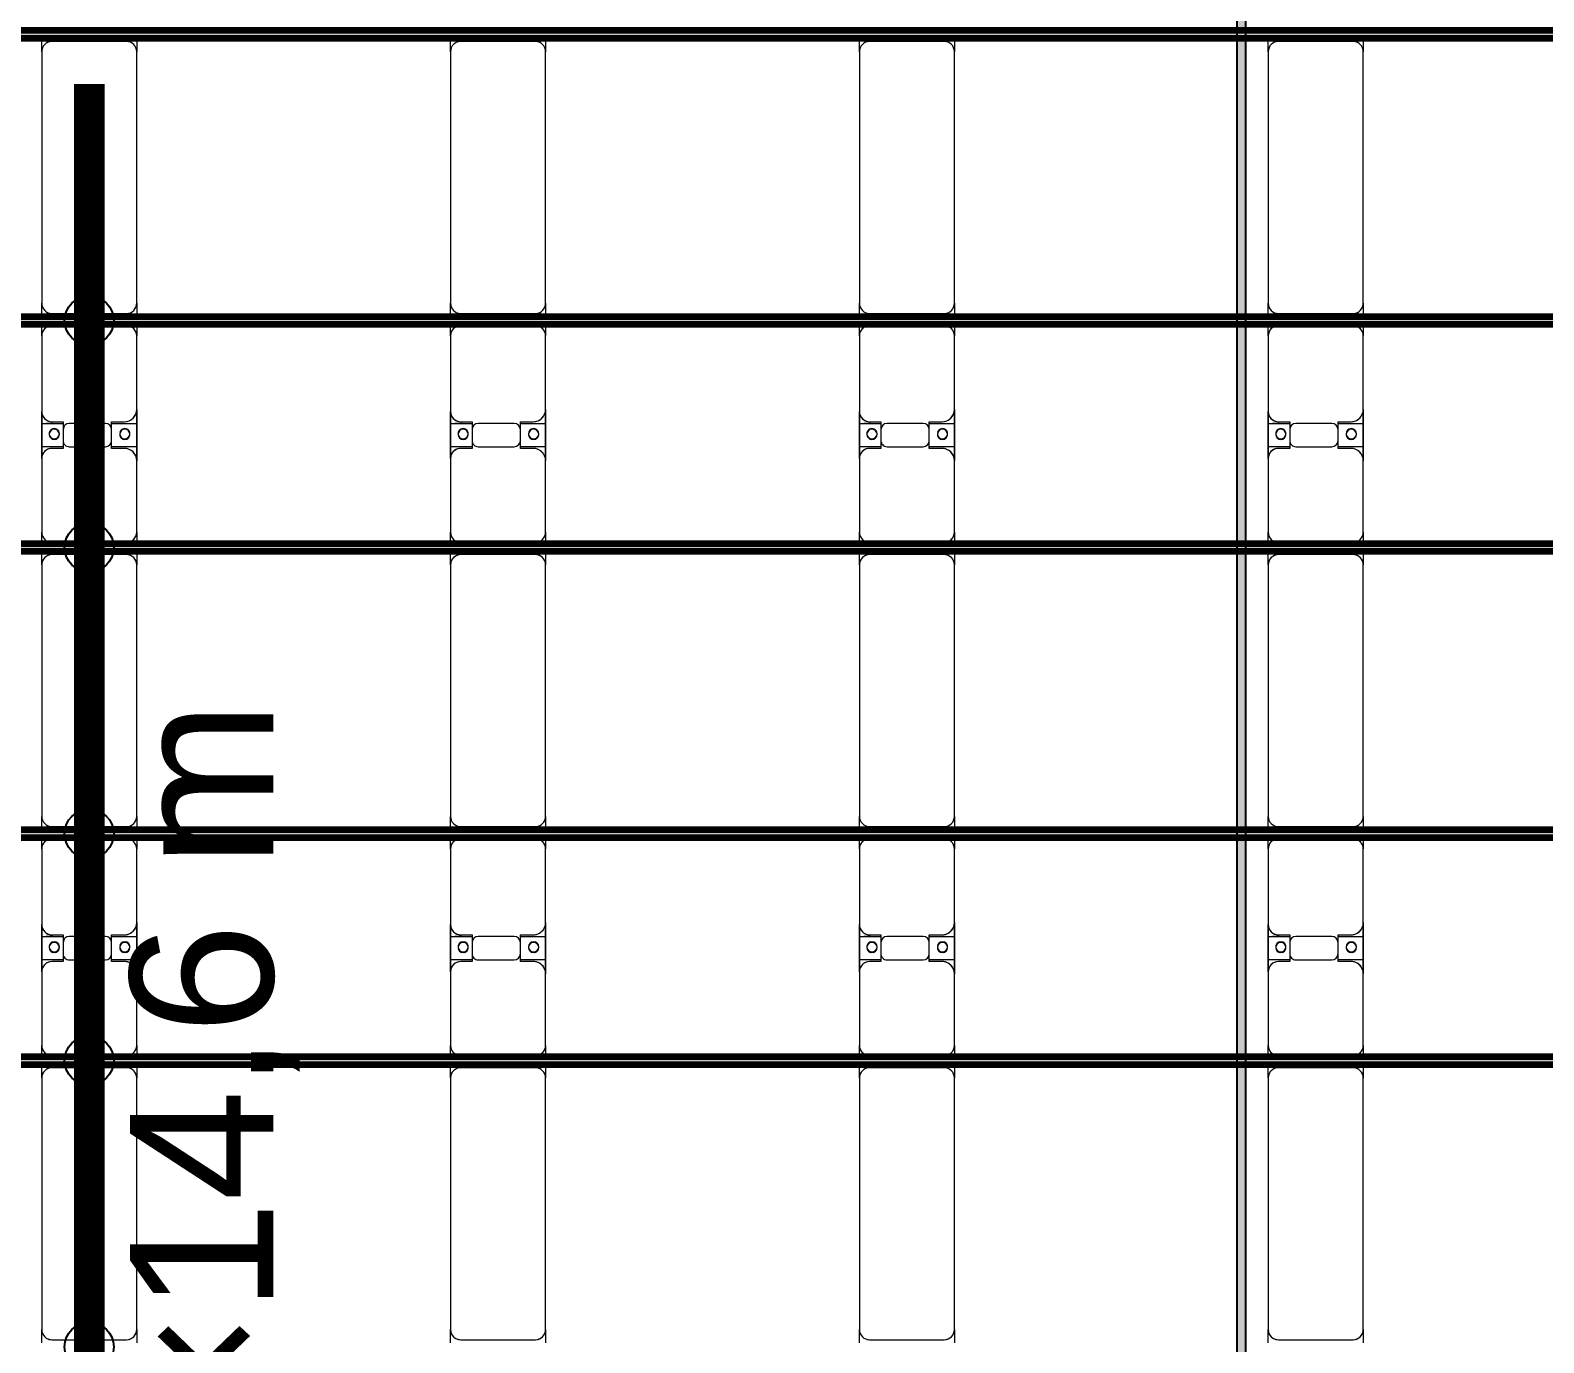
# Model space of a CAD drawing. Header units: millimetres. Extents: x -291190 to 146725, y 19759 to 185158.
# Drawn here: x -277468 to -270064, y 101993 to 108413 of the extents above; entities that cross this region are included whole.
import ezdxf

# ---------------------------------------------------------------- set-up
doc = ezdxf.new("R2010")
doc.units = ezdxf.units.MM
doc.layers.add('A-GENM', color=13, linetype='Continuous', lineweight=9)
doc.layers.add('S-BEAM', color=12, linetype='Continuous', lineweight=9)
doc.layers.add('GC-GHI CHU', color=2, linetype='Continuous')
doc.layers.add('GC-HOP 40x60 GIA CUONG', color=1, linetype='Continuous')
doc.styles.add('GC_VN', font='arial.ttf')

# ---------------------------------------------------------------- blocks, each defined once
blk = doc.blocks.new('Dầm C52 - Dầm C52-73882-KHUNG KẾT CẤU BÈ PIN 4')
at = {"layer": 'S-BEAM', "lineweight": 140}
blk.add_hatch(color=1, dxfattribs=at).paths.add_polyline_path([(-173700.3, 20), (-174539.9, 20), (-174539.9, -20), (174500.8, -20), (174500.8, 20), (-172791.8, 20)])
at = {"layer": 'S-BEAM', "color": 1, "lineweight": 140}
for p, q in [((-174539.9, 20), (174500.8, 20)), ((174500.8, -20), (-174539.9, -20))]:
    blk.add_line(p, q, dxfattribs=at)
blk = doc.blocks.new('Dầm C52 - Dầm C52-V25-KHUNG KẾT CẤU BÈ PIN 4')
at = {"layer": 'S-BEAM', "lineweight": 140}
blk.add_hatch(color=1, dxfattribs=at).paths.add_polyline_path([(-173700.3, 20), (-174539.9, 20), (-174539.9, -20), (174539.9, -20), (174539.9, 20), (-172791.8, 20)])
at = {"layer": 'S-BEAM', "color": 1, "lineweight": 140}
for p, q in [((-174539.9, 20), (174539.9, 20)), ((174539.9, -20), (-174539.9, -20))]:
    blk.add_line(p, q, dxfattribs=at)
blk = doc.blocks.new('Dai phao do pin - DẢI PHAO ĐỠ PIN-V47-KHUNG KẾT CẤU BÈ PIN 4')
at = {"layer": 'A-GENM', "color": 7}
for p, q in [((26924.9, 241.6), (26989.7, 241.6)), ((26924.9, 241.6), (26989.7, 241.6)), ((28220.3, 241.6), (26989.7, 241.6)), ((28220.3, 241.6), (28284.9, 241.6)), ((28220.3, 241.6), (28284.9, 241.6)), ((28324.9, 241.6), (28379.7, 241.6)), ((28324.9, 241.6), (28379.7, 241.6)), ((28739.7, 241.6), (28379.7, 241.6)), ((28739.7, 241.6), (28922.2, 241.6)), ((28922.2, 241.6), (28739.7, 241.6)), ((28807.8, 241.6), (28990.3, 241.6)), ((28807.8, 116.2), (28807.8, 241.6)), ((28990.3, 241.6), (28807.8, 241.6)), ((28922.2, 241.6), (28922.2, 116.2)), ((29340.3, 241.6), (28990.3, 241.6)), ((29340.3, 241.6), (29394.9, 241.6)), ((29340.3, 241.6), (29394.9, 241.6)), ((29434.9, 241.6), (29499.7, 241.6)), ((29434.9, 241.6), (29499.7, 241.6)), ((30730.3, 241.6), (29499.7, 241.6)), ((30730.3, 241.6), (30794.9, 241.6)), ((30730.3, 241.6), (30794.9, 241.6)), ((30834.9, 241.6), (30889.7, 241.6)), ((30834.9, 241.6), (30889.7, 241.6)), ((31249.7, 241.6), (30889.7, 241.6)), ((31249.7, 241.6), (31432.2, 241.6)), ((31432.2, 241.6), (31249.7, 241.6)), ((31317.8, 241.6), (31500.3, 241.6)), ((31317.8, 116.2), (31317.8, 241.6)), ((31500.3, 241.6), (31317.8, 241.6)), ((31432.2, 241.6), (31432.2, 116.2)), ((31850.3, 241.6), (31500.3, 241.6)), ((31850.3, 241.6), (31904.9, 241.6)), ((31850.3, 241.6), (31904.9, 241.6)), ((31944.9, 241.6), (32009.7, 241.6)), ((31944.9, 241.6), (32009.7, 241.6)), ((33240.3, 241.6), (32009.7, 241.6)), ((33240.3, 241.6), (33304.9, 241.6)), ((33240.3, 241.6), (33304.9, 241.6)), ((26939.7, 191.6), (26939.7, -173.4)), ((28270.3, -173.4), (28270.3, 191.6)), ((28329.7, 191.6), (28329.7, -173.4)), ((28799.7, 118.2), (28799.7, 181.6)), ((28930.3, 181.6), (28930.3, 118.2)), ((29390.3, -173.4), (29390.3, 191.6)), ((29449.7, 191.6), (29449.7, -173.4)), ((30780.3, -173.4), (30780.3, 191.6)), ((30839.7, 191.6), (30839.7, -173.4)), ((31309.7, 118.2), (31309.7, 181.6)), ((31440.3, 181.6), (31440.3, 118.2)), ((31900.3, -173.4), (31900.3, 191.6)), ((31959.7, 191.6), (31959.7, -173.4)), ((33290.3, -173.4), (33290.3, 191.6)), ((28892.2, 118.2), (28799.7, 118.2)), ((28807.8, 88.2), (28807.8, -88.2)), ((28930.3, 118.2), (28837.8, 118.2)), ((28922.2, -88.2), (28922.2, 88.2)), ((31402.2, 118.2), (31309.7, 118.2)), ((31317.8, 88.2), (31317.8, -88.2)), ((31440.3, 118.2), (31347.8, 118.2)), ((31432.2, -88.2), (31432.2, 88.2)), ((28799.7, -173.4), (28799.7, -118.2)), ((28799.7, -118.2), (28892.2, -118.2)), ((28807.8, -223.4), (28807.8, -116.2)), ((28837.8, -118.2), (28930.3, -118.2)), ((28922.2, -116.2), (28922.2, -223.4)), ((28930.3, -118.2), (28930.3, -173.4)), ((31309.7, -173.4), (31309.7, -118.2)), ((31309.7, -118.2), (31402.2, -118.2)), ((31317.8, -223.4), (31317.8, -116.2)), ((31347.8, -118.2), (31440.3, -118.2)), ((31432.2, -116.2), (31432.2, -223.4)), ((31440.3, -118.2), (31440.3, -173.4)), ((28807.8, -169.2), (28807.8, -202)), ((31317.8, -169.2), (31317.8, -202)), ((26989.7, -223.4), (26924.9, -223.4)), ((26989.7, -223.4), (26924.9, -223.4)), ((26989.7, -223.4), (28220.3, -223.4)), ((28284.9, -223.4), (28220.3, -223.4)), ((28284.9, -223.4), (28220.3, -223.4)), ((28379.7, -223.4), (28324.9, -223.4)), ((28379.7, -223.4), (28324.9, -223.4)), ((28379.7, -223.4), (28749.7, -223.4)), ((28922.2, -223.4), (28749.7, -223.4)), ((28749.7, -223.4), (28922.2, -223.4)), ((28980.3, -223.4), (28807.8, -223.4)), ((28807.8, -223.4), (28980.3, -223.4)), ((28980.3, -223.4), (29340.3, -223.4)), ((29394.9, -223.4), (29340.3, -223.4)), ((29394.9, -223.4), (29340.3, -223.4)), ((29499.7, -223.4), (29434.9, -223.4)), ((29499.7, -223.4), (29434.9, -223.4)), ((29499.7, -223.4), (30730.3, -223.4)), ((30794.9, -223.4), (30730.3, -223.4)), ((30794.9, -223.4), (30730.3, -223.4)), ((30889.7, -223.4), (30834.9, -223.4)), ((30889.7, -223.4), (30834.9, -223.4)), ((30889.7, -223.4), (31259.7, -223.4)), ((31432.2, -223.4), (31259.7, -223.4)), ((31259.7, -223.4), (31432.2, -223.4)), ((31490.3, -223.4), (31317.8, -223.4)), ((31317.8, -223.4), (31490.3, -223.4)), ((31490.3, -223.4), (31850.3, -223.4)), ((31904.9, -223.4), (31850.3, -223.4)), ((31904.9, -223.4), (31850.3, -223.4)), ((32009.7, -223.4), (31944.9, -223.4)), ((32009.7, -223.4), (31944.9, -223.4)), ((32009.7, -223.4), (33240.3, -223.4)), ((33304.9, -223.4), (33240.3, -223.4)), ((33304.9, -223.4), (33240.3, -223.4))]:
    blk.add_line(p, q, dxfattribs=at)
for centre, radius, start, end in [((26989.7, 191.6), 50, 90, 180), ((26989.7, 191.6), 50, 105, 120), ((28220.3, 191.6), 50, 360, 90), ((28220.3, 191.6), 50, 60, 90), ((28379.7, 191.6), 50, 90, 180), ((28379.7, 191.6), 50, 105, 180), ((28739.7, 181.6), 60, 360, 90), ((28739.7, 181.6), 60, 45, 60), ((28739.7, 181.6), 60, 360, 60), ((28739.7, 181.6), 60, 45, 60), ((28990.3, 181.6), 60, 90, 180), ((28990.3, 181.6), 60, 120, 180), ((29340.3, 191.6), 50, 360, 90), ((29340.3, 191.6), 50, 360, 75), ((29499.7, 191.6), 50, 90, 180), ((29499.7, 191.6), 50, 105, 120), ((30730.3, 191.6), 50, 360, 90), ((30730.3, 191.6), 50, 60, 90), ((30889.7, 191.6), 50, 90, 180), ((30889.7, 191.6), 50, 105, 180), ((31249.7, 181.6), 60, 360, 90), ((31249.7, 181.6), 60, 45, 60), ((31249.7, 181.6), 60, 360, 60), ((31249.7, 181.6), 60, 45, 60), ((31500.3, 181.6), 60, 90, 180), ((31500.3, 181.6), 60, 120, 180), ((31850.3, 191.6), 50, 360, 90), ((31850.3, 191.6), 50, 360, 75), ((32009.7, 191.6), 50, 90, 180), ((32009.7, 191.6), 50, 105, 120), ((33240.3, 191.6), 50, 360, 90), ((33240.3, 191.6), 50, 60, 90), ((26989.7, 191.6), 50, 150, 180), ((28220.3, 191.6), 50, 15, 30), ((28858.6, 183.2), 25, 0, 180), ((28858.6, 183.2), 25, 180, 0), ((28858.6, 183.2), 25, 360, 165), ((28861.4, 183.2), 25, 0, 180), ((28861.4, 183.2), 25, 90, 180), ((28861.4, 183.2), 25, 180, 0), ((28861.4, 183.2), 25, 180, 270), ((28858.6, 183.2), 25, 210, 255), ((28858.6, 183.2), 25, 270, 360), ((28861.4, 183.2), 25, 15, 75), ((28861.4, 183.2), 25, 285, 330), ((29499.7, 191.6), 50, 150, 180), ((30730.3, 191.6), 50, 15, 30), ((31368.6, 183.2), 25, 0, 180), ((31368.6, 183.2), 25, 180, 0), ((31368.6, 183.2), 25, 360, 165), ((31371.4, 183.2), 25, 0, 180), ((31371.4, 183.2), 25, 90, 180), ((31371.4, 183.2), 25, 180, 0), ((31371.4, 183.2), 25, 180, 270), ((31368.6, 183.2), 25, 210, 255), ((31368.6, 183.2), 25, 270, 360), ((31371.4, 183.2), 25, 15, 75), ((31371.4, 183.2), 25, 285, 330), ((32009.7, 191.6), 50, 150, 180), ((33240.3, 191.6), 50, 15, 30), ((28837.8, 88.2), 30, 90, 180), ((28892.2, 88.2), 30, 360, 90), ((31347.8, 88.2), 30, 90, 180), ((31402.2, 88.2), 30, 360, 90), ((28837.8, -88.2), 30, 180, 270), ((28858.6, -161.8), 25, 0, 180), ((28858.6, -161.8), 25, 105, 165), ((28861.4, -161.8), 25, 0, 180), ((28861.4, -161.8), 25, 105, 180), ((28858.6, -161.8), 25, 360, 75), ((28861.4, -161.8), 25, 15, 75), ((28892.2, -88.2), 30, 270, 360), ((31347.8, -88.2), 30, 180, 270), ((31368.6, -161.8), 25, 0, 180), ((31368.6, -161.8), 25, 105, 165), ((31371.4, -161.8), 25, 0, 180), ((31371.4, -161.8), 25, 105, 180), ((31368.6, -161.8), 25, 360, 75), ((31371.4, -161.8), 25, 15, 75), ((31402.2, -88.2), 30, 270, 360), ((26989.7, -173.4), 50, 180, 270), ((26989.7, -173.4), 50, 180, 210), ((26989.7, -173.4), 50, 240, 270), ((28220.3, -173.4), 50, 270, 360), ((28220.3, -173.4), 50, 285, 300), ((28220.3, -173.4), 50, 330, 360), ((28379.7, -173.4), 50, 180, 270), ((28379.7, -173.4), 50, 180, 255), ((28749.7, -173.4), 50, 270, 360), ((28749.7, -173.4), 50, 285, 360), ((28749.7, -173.4), 50, 315, 360), ((28749.7, -173.4), 50, 315, 360), ((28858.6, -161.8), 25, 180, 0), ((28858.6, -161.8), 25, 195, 360), ((28861.4, -161.8), 25, 180, 0), ((28861.4, -161.8), 25, 180, 270), ((28861.4, -161.8), 25, 285, 345), ((28980.3, -173.4), 50, 180, 270), ((28980.3, -173.4), 50, 180, 255), ((28980.3, -173.4), 50, 210, 225), ((28980.3, -173.4), 50, 210, 225), ((29340.3, -173.4), 50, 270, 360), ((29340.3, -173.4), 50, 285, 360), ((29499.7, -173.4), 50, 180, 270), ((29499.7, -173.4), 50, 180, 210), ((29499.7, -173.4), 50, 240, 270), ((30730.3, -173.4), 50, 270, 360), ((30730.3, -173.4), 50, 285, 300), ((30730.3, -173.4), 50, 330, 360), ((30889.7, -173.4), 50, 180, 270), ((30889.7, -173.4), 50, 180, 255), ((31259.7, -173.4), 50, 270, 360), ((31259.7, -173.4), 50, 285, 360), ((31259.7, -173.4), 50, 315, 0), ((31259.7, -173.4), 50, 315, 0), ((31368.6, -161.8), 25, 180, 0), ((31368.6, -161.8), 25, 195, 360), ((31371.4, -161.8), 25, 180, 0), ((31371.4, -161.8), 25, 180, 270), ((31371.4, -161.8), 25, 285, 345), ((31490.3, -173.4), 50, 180, 270), ((31490.3, -173.4), 50, 180, 255), ((31490.3, -173.4), 50, 210, 225), ((31490.3, -173.4), 50, 210, 225), ((31850.3, -173.4), 50, 270, 360), ((31850.3, -173.4), 50, 285, 360), ((32009.7, -173.4), 50, 180, 270), ((32009.7, -173.4), 50, 180, 210), ((32009.7, -173.4), 50, 240, 270), ((33240.3, -173.4), 50, 270, 360), ((33240.3, -173.4), 50, 285, 300), ((33240.3, -173.4), 50, 330, 360)]:
    blk.add_arc(centre, radius, start, end, dxfattribs=at)
blk = doc.blocks.new('Dai phao do pin - DẢI PHAO ĐỠ PIN-V52-KHUNG KẾT CẤU BÈ PIN 4')
at = {"layer": 'A-GENM', "color": 7}
for p, q in [((26924.9, 241.6), (26989.7, 241.6)), ((26924.9, 241.6), (26989.7, 241.6)), ((28220.3, 241.6), (26989.7, 241.6)), ((28220.3, 241.6), (28284.9, 241.6)), ((28220.3, 241.6), (28284.9, 241.6)), ((28324.9, 241.6), (28379.7, 241.6)), ((28324.9, 241.6), (28379.7, 241.6)), ((28739.7, 241.6), (28379.7, 241.6)), ((28739.7, 241.6), (28922.2, 241.6)), ((28922.2, 241.6), (28739.7, 241.6)), ((28807.8, 241.6), (28990.3, 241.6)), ((28807.8, 116.2), (28807.8, 241.6)), ((28990.3, 241.6), (28807.8, 241.6)), ((28922.2, 241.6), (28922.2, 116.2)), ((29340.3, 241.6), (28990.3, 241.6)), ((29340.3, 241.6), (29394.9, 241.6)), ((29340.3, 241.6), (29394.9, 241.6)), ((29434.9, 241.6), (29499.7, 241.6)), ((29434.9, 241.6), (29499.7, 241.6)), ((30730.3, 241.6), (29499.7, 241.6)), ((30730.3, 241.6), (30794.9, 241.6)), ((30730.3, 241.6), (30794.9, 241.6)), ((30834.9, 241.6), (30889.7, 241.6)), ((30834.9, 241.6), (30889.7, 241.6)), ((31249.7, 241.6), (30889.7, 241.6)), ((31249.7, 241.6), (31432.2, 241.6)), ((31432.2, 241.6), (31249.7, 241.6)), ((31317.8, 241.6), (31500.3, 241.6)), ((31317.8, 116.2), (31317.8, 241.6)), ((31500.3, 241.6), (31317.8, 241.6)), ((31432.2, 241.6), (31432.2, 116.2)), ((31850.3, 241.6), (31500.3, 241.6)), ((31850.3, 241.6), (31904.9, 241.6)), ((31850.3, 241.6), (31904.9, 241.6)), ((31944.9, 241.6), (32009.7, 241.6)), ((31944.9, 241.6), (32009.7, 241.6)), ((33240.3, 241.6), (32009.7, 241.6)), ((33240.3, 241.6), (33304.9, 241.6)), ((33240.3, 241.6), (33304.9, 241.6)), ((26939.7, 191.6), (26939.7, -173.4)), ((28270.3, -173.4), (28270.3, 191.6)), ((28329.7, 191.6), (28329.7, -173.4)), ((28799.7, 118.2), (28799.7, 181.6)), ((28930.3, 181.6), (28930.3, 118.2)), ((29390.3, -173.4), (29390.3, 191.6)), ((29449.7, 191.6), (29449.7, -173.4)), ((30780.3, -173.4), (30780.3, 191.6)), ((30839.7, 191.6), (30839.7, -173.4)), ((31309.7, 118.2), (31309.7, 181.6)), ((31440.3, 181.6), (31440.3, 118.2)), ((31900.3, -173.4), (31900.3, 191.6)), ((31959.7, 191.6), (31959.7, -173.4)), ((33290.3, -173.4), (33290.3, 191.6)), ((28892.2, 118.2), (28799.7, 118.2)), ((28807.8, 88.2), (28807.8, -88.2)), ((28930.3, 118.2), (28837.8, 118.2)), ((28922.2, -88.2), (28922.2, 88.2)), ((31402.2, 118.2), (31309.7, 118.2)), ((31317.8, 88.2), (31317.8, -88.2)), ((31440.3, 118.2), (31347.8, 118.2)), ((31432.2, -88.2), (31432.2, 88.2)), ((28799.7, -173.4), (28799.7, -118.2)), ((28799.7, -118.2), (28892.2, -118.2)), ((28807.8, -223.4), (28807.8, -116.2)), ((28837.8, -118.2), (28930.3, -118.2)), ((28922.2, -116.2), (28922.2, -223.4)), ((28930.3, -118.2), (28930.3, -173.4)), ((31309.7, -173.4), (31309.7, -118.2)), ((31309.7, -118.2), (31402.2, -118.2)), ((31317.8, -223.4), (31317.8, -116.2)), ((31347.8, -118.2), (31440.3, -118.2)), ((31432.2, -116.2), (31432.2, -223.4)), ((31440.3, -118.2), (31440.3, -173.4)), ((28807.8, -169.2), (28807.8, -202)), ((31317.8, -169.2), (31317.8, -202)), ((26989.7, -223.4), (26924.9, -223.4)), ((26989.7, -223.4), (26924.9, -223.4)), ((26989.7, -223.4), (28220.3, -223.4)), ((28284.9, -223.4), (28220.3, -223.4)), ((28284.9, -223.4), (28220.3, -223.4)), ((28379.7, -223.4), (28324.9, -223.4)), ((28379.7, -223.4), (28324.9, -223.4)), ((28379.7, -223.4), (28749.7, -223.4)), ((28922.2, -223.4), (28749.7, -223.4)), ((28749.7, -223.4), (28922.2, -223.4)), ((28980.3, -223.4), (28807.8, -223.4)), ((28807.8, -223.4), (28980.3, -223.4)), ((28980.3, -223.4), (29340.3, -223.4)), ((29394.9, -223.4), (29340.3, -223.4)), ((29394.9, -223.4), (29340.3, -223.4)), ((29499.7, -223.4), (29434.9, -223.4)), ((29499.7, -223.4), (29434.9, -223.4)), ((29499.7, -223.4), (30730.3, -223.4)), ((30794.9, -223.4), (30730.3, -223.4)), ((30794.9, -223.4), (30730.3, -223.4)), ((30889.7, -223.4), (30834.9, -223.4)), ((30889.7, -223.4), (30834.9, -223.4)), ((30889.7, -223.4), (31259.7, -223.4)), ((31432.2, -223.4), (31259.7, -223.4)), ((31259.7, -223.4), (31432.2, -223.4)), ((31490.3, -223.4), (31317.8, -223.4)), ((31317.8, -223.4), (31490.3, -223.4)), ((31490.3, -223.4), (31850.3, -223.4)), ((31904.9, -223.4), (31850.3, -223.4)), ((31904.9, -223.4), (31850.3, -223.4)), ((32009.7, -223.4), (31944.9, -223.4)), ((32009.7, -223.4), (31944.9, -223.4)), ((32009.7, -223.4), (33240.3, -223.4)), ((33304.9, -223.4), (33240.3, -223.4)), ((33304.9, -223.4), (33240.3, -223.4))]:
    blk.add_line(p, q, dxfattribs=at)
for centre, radius, start, end in [((26989.7, 191.6), 50, 90, 180), ((26989.7, 191.6), 50, 105, 120), ((28220.3, 191.6), 50, 360, 90), ((28220.3, 191.6), 50, 60, 90), ((28379.7, 191.6), 50, 90, 180), ((28379.7, 191.6), 50, 105, 180), ((28739.7, 181.6), 60, 360, 90), ((28739.7, 181.6), 60, 45, 60), ((28739.7, 181.6), 60, 360, 60), ((28739.7, 181.6), 60, 45, 60), ((28990.3, 181.6), 60, 90, 180), ((28990.3, 181.6), 60, 120, 180), ((29340.3, 191.6), 50, 360, 90), ((29340.3, 191.6), 50, 360, 75), ((29499.7, 191.6), 50, 90, 180), ((29499.7, 191.6), 50, 105, 120), ((30730.3, 191.6), 50, 360, 90), ((30730.3, 191.6), 50, 60, 90), ((30889.7, 191.6), 50, 90, 180), ((30889.7, 191.6), 50, 105, 180), ((31249.7, 181.6), 60, 360, 90), ((31249.7, 181.6), 60, 45, 60), ((31249.7, 181.6), 60, 360, 60), ((31249.7, 181.6), 60, 45, 60), ((31500.3, 181.6), 60, 90, 180), ((31500.3, 181.6), 60, 120, 180), ((31850.3, 191.6), 50, 360, 90), ((31850.3, 191.6), 50, 360, 75), ((32009.7, 191.6), 50, 90, 180), ((32009.7, 191.6), 50, 105, 120), ((33240.3, 191.6), 50, 360, 90), ((33240.3, 191.6), 50, 60, 90), ((26989.7, 191.6), 50, 150, 180), ((28220.3, 191.6), 50, 15, 30), ((28858.6, 183.2), 25, 0, 180), ((28858.6, 183.2), 25, 180, 0), ((28858.6, 183.2), 25, 360, 165), ((28861.4, 183.2), 25, 0, 180), ((28861.4, 183.2), 25, 90, 180), ((28861.4, 183.2), 25, 180, 0), ((28861.4, 183.2), 25, 180, 270), ((28858.6, 183.2), 25, 210, 255), ((28858.6, 183.2), 25, 270, 360), ((28861.4, 183.2), 25, 15, 75), ((28861.4, 183.2), 25, 285, 330), ((29499.7, 191.6), 50, 150, 180), ((30730.3, 191.6), 50, 15, 30), ((31368.6, 183.2), 25, 0, 180), ((31368.6, 183.2), 25, 180, 0), ((31368.6, 183.2), 25, 360, 165), ((31371.4, 183.2), 25, 0, 180), ((31371.4, 183.2), 25, 90, 180), ((31371.4, 183.2), 25, 180, 0), ((31371.4, 183.2), 25, 180, 270), ((31368.6, 183.2), 25, 210, 255), ((31368.6, 183.2), 25, 270, 360), ((31371.4, 183.2), 25, 15, 75), ((31371.4, 183.2), 25, 285, 330), ((32009.7, 191.6), 50, 150, 180), ((33240.3, 191.6), 50, 15, 30), ((28837.8, 88.2), 30, 90, 180), ((28892.2, 88.2), 30, 360, 90), ((31347.8, 88.2), 30, 90, 180), ((31402.2, 88.2), 30, 360, 90), ((28837.8, -88.2), 30, 180, 270), ((28858.6, -161.8), 25, 0, 180), ((28858.6, -161.8), 25, 105, 165), ((28861.4, -161.8), 25, 0, 180), ((28861.4, -161.8), 25, 105, 180), ((28858.6, -161.8), 25, 360, 75), ((28861.4, -161.8), 25, 15, 75), ((28892.2, -88.2), 30, 270, 360), ((31347.8, -88.2), 30, 180, 270), ((31368.6, -161.8), 25, 0, 180), ((31368.6, -161.8), 25, 105, 165), ((31371.4, -161.8), 25, 0, 180), ((31371.4, -161.8), 25, 105, 180), ((31368.6, -161.8), 25, 360, 75), ((31371.4, -161.8), 25, 15, 75), ((31402.2, -88.2), 30, 270, 360), ((26989.7, -173.4), 50, 180, 270), ((26989.7, -173.4), 50, 180, 195), ((26989.7, -173.4), 50, 240, 270), ((28220.3, -173.4), 50, 270, 360), ((28220.3, -173.4), 50, 285, 300), ((28220.3, -173.4), 50, 345, 360), ((28379.7, -173.4), 50, 180, 270), ((28379.7, -173.4), 50, 180, 255), ((28749.7, -173.4), 50, 270, 360), ((28749.7, -173.4), 50, 285, 360), ((28749.7, -173.4), 50, 315, 360), ((28749.7, -173.4), 50, 315, 360), ((28858.6, -161.8), 25, 180, 0), ((28858.6, -161.8), 25, 195, 360), ((28861.4, -161.8), 25, 180, 0), ((28861.4, -161.8), 25, 180, 270), ((28861.4, -161.8), 25, 285, 345), ((28980.3, -173.4), 50, 180, 270), ((28980.3, -173.4), 50, 180, 255), ((28980.3, -173.4), 50, 210, 225), ((28980.3, -173.4), 50, 210, 225), ((29340.3, -173.4), 50, 270, 360), ((29340.3, -173.4), 50, 285, 360), ((29499.7, -173.4), 50, 180, 270), ((29499.7, -173.4), 50, 180, 195), ((29499.7, -173.4), 50, 240, 270), ((30730.3, -173.4), 50, 270, 360), ((30730.3, -173.4), 50, 285, 300), ((30730.3, -173.4), 50, 345, 360), ((30889.7, -173.4), 50, 180, 270), ((30889.7, -173.4), 50, 180, 255), ((31259.7, -173.4), 50, 270, 360), ((31259.7, -173.4), 50, 285, 360), ((31259.7, -173.4), 50, 315, 0), ((31259.7, -173.4), 50, 315, 0), ((31368.6, -161.8), 25, 180, 0), ((31368.6, -161.8), 25, 195, 360), ((31371.4, -161.8), 25, 180, 0), ((31371.4, -161.8), 25, 180, 270), ((31371.4, -161.8), 25, 285, 345), ((31490.3, -173.4), 50, 180, 270), ((31490.3, -173.4), 50, 180, 255), ((31490.3, -173.4), 50, 210, 225), ((31490.3, -173.4), 50, 210, 225), ((31850.3, -173.4), 50, 270, 360), ((31850.3, -173.4), 50, 285, 360), ((32009.7, -173.4), 50, 180, 270), ((32009.7, -173.4), 50, 180, 195), ((32009.7, -173.4), 50, 240, 270), ((33240.3, -173.4), 50, 270, 360), ((33240.3, -173.4), 50, 285, 300), ((33240.3, -173.4), 50, 345, 360)]:
    blk.add_arc(centre, radius, start, end, dxfattribs=at)
blk = doc.blocks.new('Dai phao do pin - DẢI PHAO ĐỠ PIN-V53-KHUNG KẾT CẤU BÈ PIN 4')
at = {"layer": 'A-GENM', "color": 7}
for p, q in [((26924.9, 241.6), (26989.7, 241.6)), ((26924.9, 241.6), (26989.7, 241.6)), ((28220.3, 241.6), (26989.7, 241.6)), ((28220.3, 241.6), (28284.9, 241.6)), ((28220.3, 241.6), (28284.9, 241.6)), ((28324.9, 241.6), (28379.7, 241.6)), ((28324.9, 241.6), (28379.7, 241.6)), ((28739.7, 241.6), (28379.7, 241.6)), ((28739.7, 241.6), (28922.2, 241.6)), ((28922.2, 241.6), (28739.7, 241.6)), ((28807.8, 241.6), (28990.3, 241.6)), ((28807.8, 116.2), (28807.8, 241.6)), ((28990.3, 241.6), (28807.8, 241.6)), ((28922.2, 241.6), (28922.2, 116.2)), ((29340.3, 241.6), (28990.3, 241.6)), ((29340.3, 241.6), (29394.9, 241.6)), ((29340.3, 241.6), (29394.9, 241.6)), ((29434.9, 241.6), (29499.7, 241.6)), ((29434.9, 241.6), (29499.7, 241.6)), ((30730.3, 241.6), (29499.7, 241.6)), ((30730.3, 241.6), (30794.9, 241.6)), ((30730.3, 241.6), (30794.9, 241.6)), ((30834.9, 241.6), (30889.7, 241.6)), ((30834.9, 241.6), (30889.7, 241.6)), ((31249.7, 241.6), (30889.7, 241.6)), ((31249.7, 241.6), (31432.2, 241.6)), ((31432.2, 241.6), (31249.7, 241.6)), ((31317.8, 241.6), (31500.3, 241.6)), ((31317.8, 116.2), (31317.8, 241.6)), ((31500.3, 241.6), (31317.8, 241.6)), ((31432.2, 241.6), (31432.2, 116.2)), ((31850.3, 241.6), (31500.3, 241.6)), ((31850.3, 241.6), (31904.9, 241.6)), ((31850.3, 241.6), (31904.9, 241.6)), ((31944.9, 241.6), (32009.7, 241.6)), ((31944.9, 241.6), (32009.7, 241.6)), ((33240.3, 241.6), (32009.7, 241.6)), ((33240.3, 241.6), (33304.9, 241.6)), ((33240.3, 241.6), (33304.9, 241.6)), ((26939.7, 191.6), (26939.7, -173.4)), ((28270.3, -173.4), (28270.3, 191.6)), ((28329.7, 191.6), (28329.7, -173.4)), ((28799.7, 118.2), (28799.7, 181.6)), ((28930.3, 181.6), (28930.3, 118.2)), ((29390.3, -173.4), (29390.3, 191.6)), ((29449.7, 191.6), (29449.7, -173.4)), ((30780.3, -173.4), (30780.3, 191.6)), ((30839.7, 191.6), (30839.7, -173.4)), ((31309.7, 118.2), (31309.7, 181.6)), ((31440.3, 181.6), (31440.3, 118.2)), ((31900.3, -173.4), (31900.3, 191.6)), ((31959.7, 191.6), (31959.7, -173.4)), ((33290.3, -173.4), (33290.3, 191.6)), ((28892.2, 118.2), (28799.7, 118.2)), ((28807.8, 88.2), (28807.8, -88.2)), ((28930.3, 118.2), (28837.8, 118.2)), ((28922.2, -88.2), (28922.2, 88.2)), ((31402.2, 118.2), (31309.7, 118.2)), ((31317.8, 88.2), (31317.8, -88.2)), ((31440.3, 118.2), (31347.8, 118.2)), ((31432.2, -88.2), (31432.2, 88.2)), ((28799.7, -173.4), (28799.7, -118.2)), ((28799.7, -118.2), (28892.2, -118.2)), ((28807.8, -223.4), (28807.8, -116.2)), ((28837.8, -118.2), (28930.3, -118.2)), ((28922.2, -116.2), (28922.2, -223.4)), ((28930.3, -118.2), (28930.3, -173.4)), ((31309.7, -173.4), (31309.7, -118.2)), ((31309.7, -118.2), (31402.2, -118.2)), ((31317.8, -223.4), (31317.8, -116.2)), ((31347.8, -118.2), (31440.3, -118.2)), ((31432.2, -116.2), (31432.2, -223.4)), ((31440.3, -118.2), (31440.3, -173.4)), ((28807.8, -169.2), (28807.8, -202)), ((31317.8, -169.2), (31317.8, -202)), ((26989.7, -223.4), (26924.9, -223.4)), ((26989.7, -223.4), (26924.9, -223.4)), ((26989.7, -223.4), (28220.3, -223.4)), ((28284.9, -223.4), (28220.3, -223.4)), ((28284.9, -223.4), (28220.3, -223.4)), ((28379.7, -223.4), (28324.9, -223.4)), ((28379.7, -223.4), (28324.9, -223.4)), ((28379.7, -223.4), (28749.7, -223.4)), ((28922.2, -223.4), (28749.7, -223.4)), ((28749.7, -223.4), (28922.2, -223.4)), ((28980.3, -223.4), (28807.8, -223.4)), ((28807.8, -223.4), (28980.3, -223.4)), ((28980.3, -223.4), (29340.3, -223.4)), ((29394.9, -223.4), (29340.3, -223.4)), ((29394.9, -223.4), (29340.3, -223.4)), ((29499.7, -223.4), (29434.9, -223.4)), ((29499.7, -223.4), (29434.9, -223.4)), ((29499.7, -223.4), (30730.3, -223.4)), ((30794.9, -223.4), (30730.3, -223.4)), ((30794.9, -223.4), (30730.3, -223.4)), ((30889.7, -223.4), (30834.9, -223.4)), ((30889.7, -223.4), (30834.9, -223.4)), ((30889.7, -223.4), (31259.7, -223.4)), ((31432.2, -223.4), (31259.7, -223.4)), ((31259.7, -223.4), (31432.2, -223.4)), ((31490.3, -223.4), (31317.8, -223.4)), ((31317.8, -223.4), (31490.3, -223.4)), ((31490.3, -223.4), (31850.3, -223.4)), ((31904.9, -223.4), (31850.3, -223.4)), ((31904.9, -223.4), (31850.3, -223.4)), ((32009.7, -223.4), (31944.9, -223.4)), ((32009.7, -223.4), (31944.9, -223.4)), ((32009.7, -223.4), (33240.3, -223.4)), ((33304.9, -223.4), (33240.3, -223.4)), ((33304.9, -223.4), (33240.3, -223.4))]:
    blk.add_line(p, q, dxfattribs=at)
for centre, radius, start, end in [((26989.7, 191.6), 50, 90, 180), ((26989.7, 191.6), 50, 105, 120), ((28220.3, 191.6), 50, 360, 90), ((28220.3, 191.6), 50, 60, 90), ((28379.7, 191.6), 50, 90, 180), ((28379.7, 191.6), 50, 105, 180), ((28739.7, 181.6), 60, 360, 90), ((28739.7, 181.6), 60, 45, 60), ((28739.7, 181.6), 60, 360, 60), ((28739.7, 181.6), 60, 45, 60), ((28990.3, 181.6), 60, 90, 180), ((28990.3, 181.6), 60, 120, 180), ((29340.3, 191.6), 50, 360, 90), ((29340.3, 191.6), 50, 360, 75), ((29499.7, 191.6), 50, 90, 180), ((29499.7, 191.6), 50, 105, 120), ((30730.3, 191.6), 50, 360, 90), ((30730.3, 191.6), 50, 60, 90), ((30889.7, 191.6), 50, 90, 180), ((30889.7, 191.6), 50, 105, 180), ((31249.7, 181.6), 60, 360, 90), ((31249.7, 181.6), 60, 45, 60), ((31249.7, 181.6), 60, 360, 60), ((31249.7, 181.6), 60, 45, 60), ((31500.3, 181.6), 60, 90, 180), ((31500.3, 181.6), 60, 120, 180), ((31850.3, 191.6), 50, 360, 90), ((31850.3, 191.6), 50, 360, 75), ((32009.7, 191.6), 50, 90, 180), ((32009.7, 191.6), 50, 105, 120), ((33240.3, 191.6), 50, 360, 90), ((33240.3, 191.6), 50, 60, 90), ((26989.7, 191.6), 50, 150, 180), ((28220.3, 191.6), 50, 15, 30), ((28858.6, 183.2), 25, 0, 180), ((28858.6, 183.2), 25, 180, 0), ((28858.6, 183.2), 25, 360, 165), ((28861.4, 183.2), 25, 0, 180), ((28861.4, 183.2), 25, 90, 180), ((28861.4, 183.2), 25, 180, 0), ((28861.4, 183.2), 25, 180, 270), ((28858.6, 183.2), 25, 210, 255), ((28858.6, 183.2), 25, 270, 360), ((28861.4, 183.2), 25, 15, 75), ((28861.4, 183.2), 25, 285, 330), ((29499.7, 191.6), 50, 150, 180), ((30730.3, 191.6), 50, 15, 30), ((31368.6, 183.2), 25, 0, 180), ((31368.6, 183.2), 25, 180, 0), ((31368.6, 183.2), 25, 360, 165), ((31371.4, 183.2), 25, 0, 180), ((31371.4, 183.2), 25, 90, 180), ((31371.4, 183.2), 25, 180, 0), ((31371.4, 183.2), 25, 180, 270), ((31368.6, 183.2), 25, 210, 255), ((31368.6, 183.2), 25, 270, 360), ((31371.4, 183.2), 25, 15, 75), ((31371.4, 183.2), 25, 285, 330), ((32009.7, 191.6), 50, 150, 180), ((33240.3, 191.6), 50, 15, 30), ((28837.8, 88.2), 30, 90, 180), ((28892.2, 88.2), 30, 360, 90), ((31347.8, 88.2), 30, 90, 180), ((31402.2, 88.2), 30, 360, 90), ((28837.8, -88.2), 30, 180, 270), ((28858.6, -161.8), 25, 0, 180), ((28858.6, -161.8), 25, 105, 165), ((28861.4, -161.8), 25, 0, 180), ((28861.4, -161.8), 25, 105, 180), ((28858.6, -161.8), 25, 360, 75), ((28861.4, -161.8), 25, 15, 75), ((28892.2, -88.2), 30, 270, 360), ((31347.8, -88.2), 30, 180, 270), ((31368.6, -161.8), 25, 0, 180), ((31368.6, -161.8), 25, 105, 165), ((31371.4, -161.8), 25, 0, 180), ((31371.4, -161.8), 25, 105, 180), ((31368.6, -161.8), 25, 360, 75), ((31371.4, -161.8), 25, 15, 75), ((31402.2, -88.2), 30, 270, 360), ((26989.7, -173.4), 50, 180, 270), ((26989.7, -173.4), 50, 180, 210), ((26989.7, -173.4), 50, 240, 270), ((28220.3, -173.4), 50, 270, 360), ((28220.3, -173.4), 50, 285, 300), ((28220.3, -173.4), 50, 330, 360), ((28379.7, -173.4), 50, 180, 270), ((28379.7, -173.4), 50, 180, 255), ((28749.7, -173.4), 50, 270, 360), ((28749.7, -173.4), 50, 285, 360), ((28749.7, -173.4), 50, 315, 360), ((28749.7, -173.4), 50, 315, 360), ((28858.6, -161.8), 25, 180, 0), ((28858.6, -161.8), 25, 195, 360), ((28861.4, -161.8), 25, 180, 0), ((28861.4, -161.8), 25, 180, 270), ((28861.4, -161.8), 25, 285, 345), ((28980.3, -173.4), 50, 180, 270), ((28980.3, -173.4), 50, 180, 255), ((28980.3, -173.4), 50, 210, 225), ((28980.3, -173.4), 50, 210, 225), ((29340.3, -173.4), 50, 270, 360), ((29340.3, -173.4), 50, 285, 360), ((29499.7, -173.4), 50, 180, 270), ((29499.7, -173.4), 50, 180, 210), ((29499.7, -173.4), 50, 240, 270), ((30730.3, -173.4), 50, 270, 360), ((30730.3, -173.4), 50, 285, 300), ((30730.3, -173.4), 50, 330, 360), ((30889.7, -173.4), 50, 180, 270), ((30889.7, -173.4), 50, 180, 255), ((31259.7, -173.4), 50, 270, 360), ((31259.7, -173.4), 50, 285, 360), ((31259.7, -173.4), 50, 315, 0), ((31259.7, -173.4), 50, 315, 0), ((31368.6, -161.8), 25, 180, 0), ((31368.6, -161.8), 25, 195, 360), ((31371.4, -161.8), 25, 180, 0), ((31371.4, -161.8), 25, 180, 270), ((31371.4, -161.8), 25, 285, 345), ((31490.3, -173.4), 50, 180, 270), ((31490.3, -173.4), 50, 180, 255), ((31490.3, -173.4), 50, 210, 225), ((31490.3, -173.4), 50, 210, 225), ((31850.3, -173.4), 50, 270, 360), ((31850.3, -173.4), 50, 285, 360), ((32009.7, -173.4), 50, 180, 270), ((32009.7, -173.4), 50, 180, 210), ((32009.7, -173.4), 50, 240, 270), ((33240.3, -173.4), 50, 270, 360), ((33240.3, -173.4), 50, 285, 300), ((33240.3, -173.4), 50, 330, 360)]:
    blk.add_arc(centre, radius, start, end, dxfattribs=at)
blk = doc.blocks.new('Dầm C52 - Hộp 40x60-74703-KHUNG KẾT CẤU BÈ PIN 4')
at = {"layer": 'S-BEAM', "lineweight": 25}
blk.add_hatch(color=4, dxfattribs=at).paths.add_polyline_path([(-37152.5, -20), (37152.5, -20), (37152.5, 20), (-37152.5, 20)])
at = {"layer": 'S-BEAM', "color": 4, "lineweight": 25}
for p, q in [((-37152.5, 20), (37152.5, 20)), ((37152.5, -20), (-37152.5, -20))]:
    blk.add_line(p, q, dxfattribs=at)

msp = doc.modelspace()

# ---------------------------------------------------------------- linework, layer by layer
at = {"layer": 'GC-HOP 40x60 GIA CUONG', "const_width": 150}
msp.add_lwpolyline([(-277179.7, 93600.2), (-277179.7, 108150.2)], dxfattribs=at)
at = {"layer": 'GC-HOP 40x60 GIA CUONG'}
for centre in [(-277179.7, 106993.3), (-277179.7, 105883.3), (-277179.7, 104483.3), (-277179.7, 103373.3), (-277179.7, 101973.3)]:
    msp.add_circle(centre, 120, dxfattribs=at)

# ---------------------------------------------------------------- block references
at = {"layer": 'A-GENM', "color": 7, "rotation": 269.9999999999996}
for name, p in [('Dai phao do pin - DẢI PHAO ĐỠ PIN-V53-KHUNG KẾT CẤU BÈ PIN 4', (-277188.7, 135298.2)), ('Dai phao do pin - DẢI PHAO ĐỠ PIN-V47-KHUNG KẾT CẤU BÈ PIN 4', (-275188.7, 135298.2)), ('Dai phao do pin - DẢI PHAO ĐỠ PIN-V52-KHUNG KẾT CẤU BÈ PIN 4', (-273188.7, 135298.2)), ('Dai phao do pin - DẢI PHAO ĐỠ PIN-V47-KHUNG KẾT CẤU BÈ PIN 4', (-271188.7, 135298.2))]:
    msp.add_blockref(name, p, dxfattribs=at)
at = {"layer": 'S-BEAM', "color": 4, "lineweight": 25, "rotation": 89.99999999999977}
msp.add_blockref('Dầm C52 - Hộp 40x60-74703-KHUNG KẾT CẤU BÈ PIN 4', (-271543.8, 101988.7), dxfattribs=at)
at = {"layer": 'S-BEAM', "color": 1, "lineweight": 140, "rotation": 180}
for name, p in [('Dầm C52 - Dầm C52-73882-KHUNG KẾT CẤU BÈ PIN 4', (-109123.8, 108393.3)), ('Dầm C52 - Dầm C52-V25-KHUNG KẾT CẤU BÈ PIN 4', (-109123.8, 106993.3)), ('Dầm C52 - Dầm C52-73882-KHUNG KẾT CẤU BÈ PIN 4', (-109123.8, 105883.3)), ('Dầm C52 - Dầm C52-V25-KHUNG KẾT CẤU BÈ PIN 4', (-109123.8, 104483.3)), ('Dầm C52 - Dầm C52-73882-KHUNG KẾT CẤU BÈ PIN 4', (-109123.8, 103373.3))]:
    msp.add_blockref(name, p, dxfattribs=at)

# ---------------------------------------------------------------- texts
at = {"layer": 'GC-GHI CHU', "style": 'GC_VN'}
msp.add_text('B4-05: 3×14,6 m', height=700, rotation=90, dxfattribs=at).set_placement((-276279.7, 97875.2))

doc.saveas('drawing.dxf')
